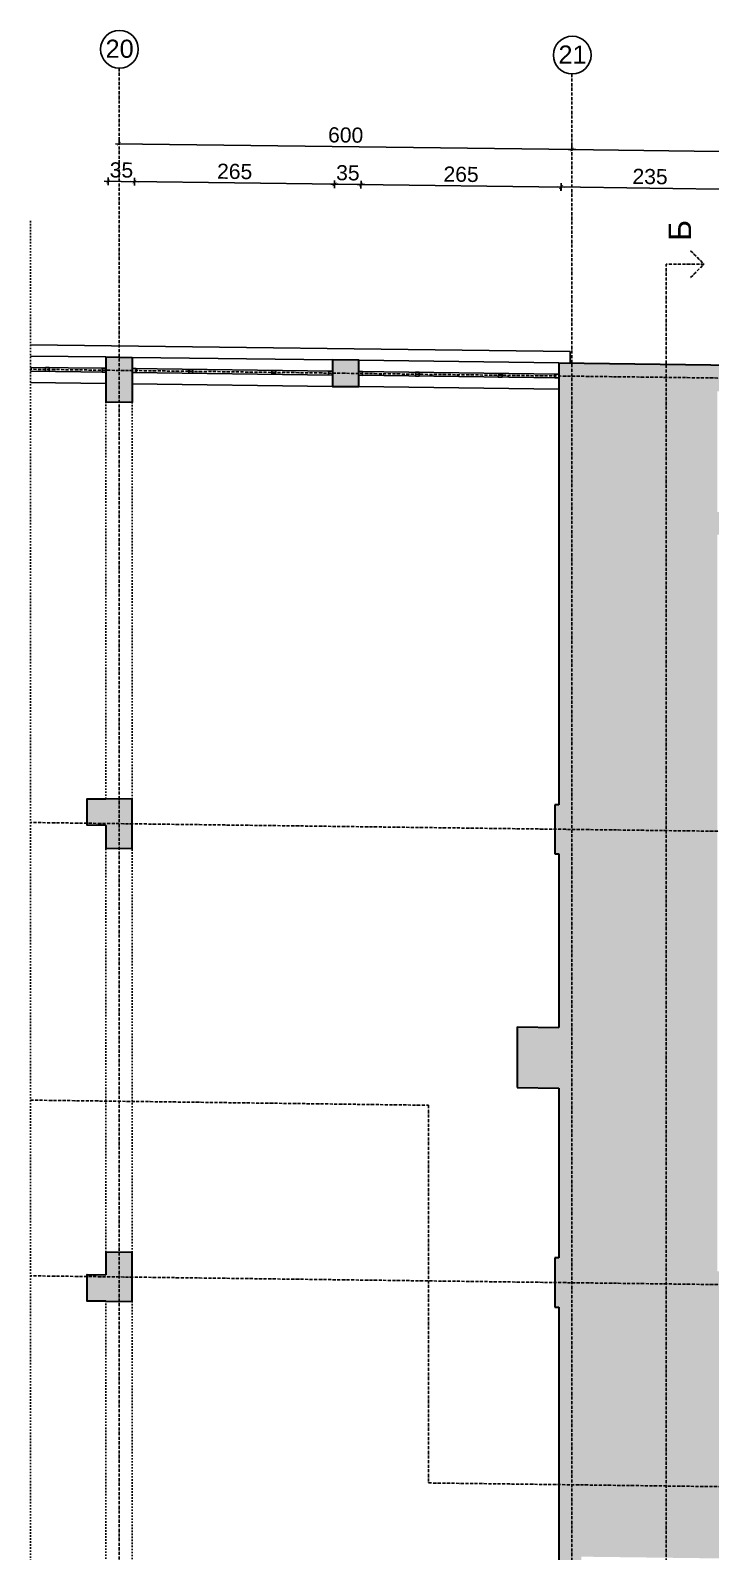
# Model space of a CAD drawing. Header units: inches. Extents: x -72385 to 39588, y -6525 to 66685.
# Drawn here: x -34842 to -33941, y 8411 to 10425 of the extents above; entities that cross this region are included whole.
import ezdxf

# ---------------------------------------------------------------- set-up
doc = ezdxf.new("R2010")
doc.units = ezdxf.units.IN
doc.header["$MEASUREMENT"] = 0
doc.linetypes.add('DashDot', pattern=[0.6, 0.4, -0.1, 0, -0.1])
doc.linetypes.add('Hidden', pattern=[0.4, 0.2, -0.2])
for name, color, linetype, lineweight in [('Изгледни линии', 253, 'Continuous', 25), ('Линия на разрез', 252, 'DashDot', 25), ('Надписи коти външни', 252, 'Continuous', 25), ('Надписи Оси', 252, 'Continuous', 25), ('Оси', 252, 'DashDot', 25), ('Прозорци', 251, 'Continuous', 25), ('Пунктир', 253, 'Hidden', 25), ('Разрезни линии', 7, 'Continuous', 35), ('Щрих стени', 254, 'Continuous', 25)]:
    doc.layers.add(name, color=color, linetype=linetype, lineweight=lineweight)
doc.styles.add('Arial Regular', font='arial.ttf')
doc.styles.get("Standard").update_dxf_attribs({"font": 'arial.ttf'})
doc.dimstyles.new('Annotative', dxfattribs={"dimscale": 0, "dimtxt": 20, "dimasz": 5, "dimexe": 5, "dimexo": 5, "dimgap": 5, "dimtad": 1, "dimdec": 0, "dimzin": 0, "dimdsep": 46, "dimtxsty": 'Standard', "dimblk": 'ARCHTICK', "dimcen": 5, "dimdle": 5, "dimadec": 0, "dimazin": 0, "dimtfac": 1, "dimtdec": 0, "dimtofl": 0, "dimtmove": 0, "dimatfit": 3, "dimldrblk": 'ARCHTICK', "dimfxl": 5, "dimfxlon": 1, "dimtolj": 1, "dimtzin": 0, "dimarcsym": 1})

# ---------------------------------------------------------------- blocks, each defined once
blk = doc.blocks.new('_ArchTick')
at = {"color": 0, "linetype": 'ByBlock', "const_width": 0.15}
blk.add_lwpolyline([(-0.5, -0.5), (0.5, 0.5)], dxfattribs=at)
blk = doc.blocks.new('*D6894')
at = {"layer": 'Defpoints', "color": 0, "ltscale": 50, "transparency": 16777216}
for p in [(-34704.4, 10224.9), (-34742.3, 9992.9), (-34707.3, 9992.4)]:
    blk.add_point(p, dxfattribs=at)
at = {"layer": 'Надписи коти външни', "color": 0, "lineweight": -2, "ltscale": 50, "transparency": 16777216}
for p, q in [((-34739.4, 10220.3), (-34739.3, 10230.3)), ((-34704.4, 10219.9), (-34704.3, 10229.9)), ((-34744.4, 10225.4), (-34699.4, 10224.8))]:
    blk.add_line(p, q, dxfattribs=at)
at = {"layer": 'Надписи коти външни', "color": 0, "lineweight": -2, "ltscale": 50, "transparency": 16777216, "xscale": 5, "yscale": 5, "zscale": 5}
for p, rotation in [((-34739.4, 10225.3), 179.2706286525344), ((-34704.4, 10224.9), 359.2706286525344)]:
    blk.add_blockref('_ArchTick', p, dxfattribs=dict(at, rotation=rotation))
at = {"layer": 'Надписи коти външни', "color": 0, "ltscale": 50, "transparency": 16777216, "insert": (-34721.7, 10240.3), "char_height": 20, "attachment_point": 5, "rotation": 359.2706}
blk.add_mtext('\\A1;35', dxfattribs=at)
blk = doc.blocks.new('*D6895')
at = {"layer": 'Defpoints', "color": 0, "ltscale": 50, "transparency": 16777216}
for p in [(-34439.4, 10221.5), (-34707.3, 9992.4), (-34442.3, 9989)]:
    blk.add_point(p, dxfattribs=at)
at = {"layer": 'Надписи коти външни', "color": 0, "lineweight": -2, "ltscale": 50, "transparency": 16777216}
for p, q in [((-34704.4, 10219.9), (-34704.3, 10229.9)), ((-34709.4, 10225), (-34434.4, 10221.5)), ((-34439.4, 10216.5), (-34439.3, 10226.5))]:
    blk.add_line(p, q, dxfattribs=at)
at = {"layer": 'Надписи коти външни', "color": 0, "lineweight": -2, "ltscale": 50, "transparency": 16777216, "xscale": 5, "yscale": 5, "zscale": 5}
for p, rotation in [((-34704.4, 10224.9), 179.2706286525486), ((-34439.4, 10221.5), 359.2706286525486)]:
    blk.add_blockref('_ArchTick', p, dxfattribs=dict(at, rotation=rotation))
at = {"layer": 'Надписи коти външни', "color": 0, "ltscale": 50, "transparency": 16777216, "insert": (-34571.7, 10238.4), "char_height": 20, "attachment_point": 5, "rotation": 359.2706}
blk.add_mtext('\\A1;265', dxfattribs=at)
blk = doc.blocks.new('*D6896')
at = {"layer": 'Defpoints', "color": 0, "ltscale": 50, "transparency": 16777216}
for p in [(-34404.4, 10221.1), (-34442.3, 9989), (-34407.3, 9988.6)]:
    blk.add_point(p, dxfattribs=at)
at = {"layer": 'Надписи коти външни', "color": 0, "lineweight": -2, "ltscale": 50, "transparency": 16777216}
for p, q in [((-34444.4, 10221.6), (-34399.4, 10221)), ((-34439.4, 10216.6), (-34439.3, 10226.6)), ((-34404.4, 10216.1), (-34404.3, 10226.1))]:
    blk.add_line(p, q, dxfattribs=at)
at = {"layer": 'Надписи коти външни', "color": 0, "lineweight": -2, "ltscale": 50, "transparency": 16777216, "xscale": 5, "yscale": 5, "zscale": 5}
for p, rotation in [((-34439.4, 10221.6), 179.2706286525403), ((-34404.4, 10221.1), 359.2706286525403)]:
    blk.add_blockref('_ArchTick', p, dxfattribs=dict(at, rotation=rotation))
at = {"layer": 'Надписи коти външни', "color": 0, "ltscale": 50, "transparency": 16777216, "insert": (-34421.7, 10236.6), "char_height": 20, "attachment_point": 5, "rotation": 359.2706}
blk.add_mtext('\\A1;35', dxfattribs=at)
blk = doc.blocks.new('*D6897')
at = {"layer": 'Defpoints', "color": 0, "ltscale": 50, "transparency": 16777216}
for p in [(-34139.4, 10217.7), (-34407.3, 9988.6), (-34142.3, 9985.2)]:
    blk.add_point(p, dxfattribs=at)
at = {"layer": 'Надписи коти външни', "color": 0, "lineweight": -2, "ltscale": 50, "transparency": 16777216}
for p, q in [((-34409.4, 10221.1), (-34134.4, 10217.6)), ((-34404.4, 10216.1), (-34404.3, 10226.1)), ((-34139.4, 10212.7), (-34139.3, 10222.7))]:
    blk.add_line(p, q, dxfattribs=at)
at = {"layer": 'Надписи коти външни', "color": 0, "lineweight": -2, "ltscale": 50, "transparency": 16777216, "xscale": 5, "yscale": 5, "zscale": 5}
for p, rotation in [((-34404.4, 10221.1), 179.2706286525478), ((-34139.4, 10217.7), 359.2706286525478)]:
    blk.add_blockref('_ArchTick', p, dxfattribs=dict(at, rotation=rotation))
at = {"layer": 'Надписи коти външни', "color": 0, "ltscale": 50, "transparency": 16777216, "insert": (-34271.7, 10234.6), "char_height": 20, "attachment_point": 5, "rotation": 359.2706}
blk.add_mtext('\\A1;265', dxfattribs=at)
blk = doc.blocks.new('*D6899')
at = {"layer": 'Defpoints', "color": 0, "ltscale": 50, "transparency": 16777216}
for p in [(-33904.1, 10214.7), (-34142.3, 9985.2), (-33907.3, 9981.9)]:
    blk.add_point(p, dxfattribs=at)
at = {"layer": 'Надписи коти външни', "color": 0, "lineweight": -2, "ltscale": 50, "transparency": 16777216}
for p, q in [((-34144.1, 10218.1), (-33899.1, 10214.7)), ((-34139.1, 10213.1), (-34139, 10223.1)), ((-33904.1, 10209.7), (-33904, 10219.7))]:
    blk.add_line(p, q, dxfattribs=at)
at = {"layer": 'Надписи коти външни', "color": 0, "lineweight": -2, "ltscale": 50, "transparency": 16777216, "xscale": 5, "yscale": 5, "zscale": 5}
for p, rotation in [((-34139.1, 10218.1), 179.1930457232294), ((-33904.1, 10214.7), 359.1930457232294)]:
    blk.add_blockref('_ArchTick', p, dxfattribs=dict(at, rotation=rotation))
at = {"layer": 'Надписи коти външни', "color": 0, "ltscale": 50, "transparency": 16777216, "insert": (-34021.3, 10231.6), "char_height": 20, "attachment_point": 5, "rotation": 359.193}
blk.add_mtext('\\A1;235', dxfattribs=at)
blk = doc.blocks.new('*D6901')
at = {"layer": 'Defpoints', "color": 0, "ltscale": 50, "transparency": 16777216}
for p in [(-34124.8, 10267.5), (-34124.8, 10267.5), (-33239.8, 10256.3)]:
    blk.add_point(p, dxfattribs=at)
at = {"layer": 'Надписи коти външни', "color": 0, "lineweight": -2, "ltscale": 50, "transparency": 16777216}
for p, q in [((-34124.8, 10267.5), (-34124.8, 10272.5)), ((-33234.8, 10256.2), (-34129.8, 10267.6)), ((-33239.8, 10256.3), (-33239.8, 10261.3))]:
    blk.add_line(p, q, dxfattribs=at)
at = {"layer": 'Надписи коти външни', "color": 0, "lineweight": -2, "ltscale": 50, "transparency": 16777216, "xscale": 5, "yscale": 5, "zscale": 5}
for p, rotation in [((-34124.8, 10267.5), 179.2706286525471), ((-33239.8, 10256.3), 359.2706286525471)]:
    blk.add_blockref('_ArchTick', p, dxfattribs=dict(at, rotation=rotation))
at = {"layer": 'Надписи коти външни', "color": 0, "ltscale": 50, "transparency": 16777216, "insert": (-33682.1, 10277.1), "char_height": 20, "attachment_point": 5, "rotation": 359.2706}
blk.add_mtext('\\A1;885', dxfattribs=at)
blk = doc.blocks.new('*D6902')
at = {"layer": 'Defpoints', "color": 0, "ltscale": 50, "transparency": 16777216}
for p in [(-34724.8, 10275.2), (-34724.8, 10275.2), (-34124.8, 10267.5)]:
    blk.add_point(p, dxfattribs=at)
at = {"layer": 'Надписи коти външни', "color": 0, "lineweight": -2, "ltscale": 50, "transparency": 16777216}
for p, q in [((-34119.8, 10267.5), (-34729.8, 10275.2)), ((-34724.8, 10275.2), (-34724.8, 10280.2)), ((-34124.8, 10267.5), (-34124.8, 10272.5))]:
    blk.add_line(p, q, dxfattribs=at)
at = {"layer": 'Надписи коти външни', "color": 0, "lineweight": -2, "ltscale": 50, "transparency": 16777216, "xscale": 5, "yscale": 5, "zscale": 5}
for p, rotation in [((-34724.8, 10275.2), 179.2706286525994), ((-34124.8, 10267.5), 359.2706286525993)]:
    blk.add_blockref('_ArchTick', p, dxfattribs=dict(at, rotation=rotation))
at = {"layer": 'Надписи коти външни', "color": 0, "ltscale": 50, "transparency": 16777216, "insert": (-34424.6, 10286.6), "char_height": 20, "attachment_point": 5, "rotation": 359.2706}
blk.add_mtext('\\A1;600', dxfattribs=at)

msp = doc.modelspace()

# ---------------------------------------------------------------- hatches: boundary and pattern name
at = {"layer": 'Щрих стени', "ltscale": 10}
h = msp.add_hatch(color=256, dxfattribs=at)
h.dxf.hatch_style = 1
h.paths.add_polyline_path([(-33642.3, 9378.8), (-33717.3, 9379.8), (-33717.3, 9344.8), (-33642.3, 9343.8)])
h.paths.add_polyline_path([(-34407.3, 9988.6), (-34442.3, 9989), (-34442.3, 9954), (-34407.3, 9953.6)])
h.paths.add_polyline_path([(-34707.3, 9992.4), (-34742.3, 9992.9), (-34742.3, 9932.9), (-34707.3, 9932.4)])
h.paths.add_polyline_path([(-34707.3, 9407.4), (-34742.3, 9407.8), (-34767.3, 9408.1), (-34767.3, 9373.1), (-34742.3, 9372.8), (-34742.3, 9342.8), (-34707.3, 9342.4)])
h.paths.add_polyline_path([(-34707.3, 8807.3), (-34742.3, 8807.8), (-34742.3, 8777.8), (-34767.3, 8778.1), (-34767.3, 8743.1), (-34742.3, 8742.8), (-34707.3, 8742.3)])
h.paths.add_polyline_path([(-34707.3, 8217.3), (-34742.3, 8217.7), (-34742.3, 8157.7), (-34707.3, 8157.3)])
h.paths.add_polyline_path([(-34407.3, 8188.5), (-34442.3, 8188.9), (-34442.3, 8153.9), (-34407.3, 8153.4)])
h = msp.add_hatch(color=256, dxfattribs=at)
h.dxf.hatch_style = 1
h.paths.add_polyline_path([(-33422.3, 9781), (-33662.3, 9784.1), (-33662.3, 9944.1), (-33257.3, 9939), (-33257.3, 9638.9), (-33222.3, 9638.5), (-33222.3, 9973.5), (-33717.3, 9979.8), (-33717.3, 9964.8), (-33742.3, 9965.1), (-33742.3, 9945.1), (-33692.3, 9944.5), (-33692.3, 9784.5), (-33932.3, 9787.5), (-33932.3, 9947.5), (-33882.3, 9946.9), (-33882.3, 9966.9), (-33907.3, 9967.2), (-33907.3, 9982.2), (-34142.3, 9985.2), (-34142.3, 9400.2), (-34147.3, 9400.2), (-34147.3, 9335.2), (-34142.3, 9335.2), (-34142.3, 9105.2), (-34197.3, 9105.9), (-34197.3, 9025.8), (-34142.3, 9025.1), (-34142.3, 8800.1), (-34147.3, 8800.2), (-34147.3, 8735.2), (-34142.3, 8735.1), (-34142.3, 8150.1), (-34107.3, 8149.6), (-34107.3, 8209.6), (-34112.3, 8209.7), (-34112.3, 8404.7), (-33842.3, 8401.3), (-33842.3, 8181.3), (-33842.3, 8146.3), (-33807.3, 8145.8), (-33807.3, 8180.8), (-33812.3, 8180.9), (-33812.3, 8400.9), (-33337.3, 8394.8), (-33337.3, 8379.8), (-33257.3, 8378.8), (-33257.3, 8173.8), (-33542.3, 8177.4), (-33542.3, 8142.4), (-33222.3, 8138.4), (-33222.3, 8403.4), (-33207.3, 8403.2), (-33207.3, 8423.2), (-33812.3, 8430.9), (-33812.3, 8750.9), (-33207.3, 8743.2), (-33207.3, 8763.2), (-33222.3, 8763.4), (-33222.3, 9498.5), (-33257.3, 9498.9), (-33257.3, 8773.9), (-33422.3, 8776)])
h.paths.add_polyline_path([(-33932.3, 9757.5), (-33452.3, 9751.4), (-33452.3, 8776.3), (-33932.3, 8782.5)], flags=16)
h.paths.add_polyline_path([(-33717.3, 9379.8), (-33642.3, 9378.8), (-33642.3, 9343.8), (-33717.3, 9344.8)], flags=0)
h.paths.add_polyline_path([(-33642.3, 9378.8), (-33717.3, 9379.8), (-33717.3, 9344.8), (-33642.3, 9343.8)], flags=0)

# ---------------------------------------------------------------- linework, layer by layer
at = {"layer": 'Изгледни линии', "ltscale": 50}
for p, q in [((-34127.3, 10000), (-34842.3, 10009.1)), ((-34842.3, 9994.1), (-34742.3, 9992.9)), ((-34707.3, 9992.4), (-34442.3, 9989)), ((-34407.3, 9988.6), (-34142.3, 9985.2)), ((-34127.3, 10000), (-34127.3, 9985)), ((-34842.3, 9959.1), (-34742.3, 9957.9)), ((-34707.3, 9957.4), (-34442.3, 9954)), ((-34407.3, 9953.6), (-34142.3, 9950.2))]:
    msp.add_line(p, q, dxfattribs=at)
at = {"layer": 'Линия на разрез', "ltscale": 10}
for p, q in [((-33967.6, 10133.4), (-33949.9, 10115.8)), ((-33999.9, 8148.3), (-33999.9, 10115.8)), ((-33949.9, 10115.8), (-33999.9, 10115.8)), ((-33967.6, 10098.1), (-33949.9, 10115.8))]:
    msp.add_line(p, q, dxfattribs=at)
msp.add_lwpolyline([(-34842.3, 9009.1), (-34314.8, 9002.3), (-34314.8, 8502.3), (-33059.7, 8486.3), (-33059.1, 8536.6)], dxfattribs=at)
at = {"layer": 'Надписи Оси', "ltscale": 50}
for centre in [(-34724.4, 10400.2), (-34124.4, 10392.5)]:
    msp.add_circle(centre, 25, dxfattribs=at)
at = {"layer": 'Оси', "ltscale": 10}
for p, q in [((-34724.8, 10375.2), (-34724.8, 7775)), ((-34124.8, 10367.5), (-34124.8, 7767.3)), ((-32839.8, 9951.1), (-34842.3, 9976.6)), ((-32839.8, 9351.1), (-34842.3, 9376.6))]:
    msp.add_line(p, q, dxfattribs=at)
msp.add_lwpolyline([(-32839.8, 8751), (-34842.3, 8776.5)], dxfattribs=at)
at = {"layer": 'Прозорци', "ltscale": 50}
for p, q in [((-34842.3, 9979.1), (-34742.3, 9977.9)), ((-34842.3, 9974.1), (-34742.3, 9972.9)), ((-34707.3, 9977.4), (-34442.3, 9974)), ((-34707.3, 9972.4), (-34442.3, 9969)), ((-34407.3, 9973.6), (-34142.3, 9970.2)), ((-34407.3, 9968.6), (-34142.3, 9965.2))]:
    msp.add_line(p, q, dxfattribs=at)
for points in [[(-34822.4, 9973.9), (-34817.4, 9973.8), (-34817.3, 9978.8), (-34822.3, 9978.9), (-34822.4, 9973.9)], [(-34747.4, 9972.9), (-34742.4, 9972.9), (-34742.3, 9977.9), (-34747.3, 9977.9), (-34747.4, 9972.9)], [(-34707.3, 9972.4), (-34702.3, 9972.4), (-34702.3, 9977.4), (-34707.3, 9977.4), (-34707.3, 9972.4)], [(-34632.3, 9971.5), (-34627.3, 9971.4), (-34627.3, 9976.4), (-34632.3, 9976.5), (-34632.3, 9971.5)], [(-34522.4, 9970.1), (-34517.4, 9970), (-34517.3, 9975), (-34522.3, 9975.1), (-34522.4, 9970.1)], [(-34447.4, 9969.1), (-34442.4, 9969), (-34442.3, 9974), (-34447.3, 9974.1), (-34447.4, 9969.1)], [(-34407.3, 9968.6), (-34402.3, 9968.5), (-34402.3, 9973.5), (-34407.3, 9973.6), (-34407.3, 9968.6)], [(-34332.3, 9967.6), (-34327.3, 9967.6), (-34327.3, 9972.6), (-34332.3, 9972.6), (-34332.3, 9967.6)], [(-34222.4, 9966.2), (-34217.4, 9966.2), (-34217.3, 9971.2), (-34222.3, 9971.2), (-34222.4, 9966.2)], [(-34147.4, 9965.3), (-34142.4, 9965.2), (-34142.3, 9970.2), (-34147.3, 9970.3), (-34147.4, 9965.3)]]:
    msp.add_lwpolyline(points, dxfattribs=at)
at = {"layer": 'Пунктир', "ltscale": 10}
for p, q in [((-34842.3, 8087.1), (-34842.3, 10173.1)), ((-34742.3, 9407.8), (-34742.3, 9932.9)), ((-34707.3, 9407.4), (-34707.3, 9932.4)), ((-34742.3, 8807.8), (-34742.3, 9342.8)), ((-34707.3, 8807.3), (-34707.3, 9342.4)), ((-34742.3, 8217.7), (-34742.3, 8742.8)), ((-34707.3, 8217.3), (-34707.3, 8742.3))]:
    msp.add_line(p, q, dxfattribs=at)
at = {"layer": 'Разрезни линии', "ltscale": 50}
for p, q in [((-34742.3, 9992.9), (-34707.3, 9992.4)), ((-34742.3, 9992.9), (-34742.3, 9932.9)), ((-34707.3, 9992.4), (-34707.3, 9932.4)), ((-34142.3, 9985.2), (-33907.3, 9982.2)), ((-34142.3, 9985.2), (-34142.3, 9400.2)), ((-34707.3, 9932.4), (-34742.3, 9932.9)), ((-34142.3, 9400.2), (-34147.3, 9400.2)), ((-34147.3, 9400.2), (-34147.3, 9335.2)), ((-34147.3, 9335.2), (-34142.3, 9335.2)), ((-34142.3, 9335.2), (-34142.3, 9105.2)), ((-34197.3, 9105.9), (-34197.3, 9025.8)), ((-34197.3, 9105.9), (-34142.3, 9105.2)), ((-34197.3, 9025.8), (-34142.3, 9025.1)), ((-34142.3, 9025.1), (-34142.3, 8800.1)), ((-34142.3, 8800.1), (-34147.3, 8800.2)), ((-34147.3, 8800.2), (-34147.3, 8735.2)), ((-34147.3, 8735.2), (-34142.3, 8735.1)), ((-34142.3, 8735.1), (-34142.3, 8150.1))]:
    msp.add_line(p, q, dxfattribs=at)
msp.add_lwpolyline([(-34442.3, 9989), (-34442.3, 9954), (-34407.3, 9953.6), (-34407.3, 9988.6)], close=True, dxfattribs=at)
for points in [[(-34742.3, 9372.8), (-34742.3, 9372.8), (-34767.3, 9373.1), (-34767.3, 9408.1), (-34742.3, 9407.8)], [(-34742.3, 9372.8), (-34742.3, 9342.8), (-34707.3, 9342.4), (-34707.3, 9407.4), (-34742.3, 9407.8)], [(-34742.3, 8742.8), (-34707.3, 8742.3), (-34707.3, 8807.3), (-34742.3, 8807.8), (-34742.3, 8777.8)], [(-34742.3, 8742.8), (-34742.3, 8742.8), (-34767.3, 8743.1), (-34767.3, 8778.1), (-34742.3, 8777.8)]]:
    msp.add_lwpolyline(points, dxfattribs=at)

# ---------------------------------------------------------------- texts
at = {"layer": 'Линия на разрез', "ltscale": 10, "insert": (-33996.9, 10146.7), "char_height": 30, "width": 270.734, "attachment_point": 1, "rotation": 90, "style": 'Arial Regular'}
msp.add_mtext('Б', dxfattribs=at)
at = {"layer": 'Надписи Оси', "ltscale": 100, "char_height": 24, "width": 27.213, "attachment_point": 1, "style": 'Arial Regular'}
for s, insert in [('\\pxqc;20', (-34737.7, 10412.9)), ('\\pxqc;21', (-34137.7, 10405.2))]:
    msp.add_mtext(s, dxfattribs=dict(at, insert=insert))

# ---------------------------------------------------------------- dimensions: what is measured, and where the dimension line sits
at = {"layer": 'Надписи коти външни', "ltscale": 50}
for p1, p2, distance, picture, middle in [((-34124.8, 10267.5), (-34724.8, 10275.2), 0, '*D6902', (-34424.6, 10286.6)), ((-33239.8, 10256.3), (-34124.8, 10267.5), 0, '*D6901', (-33682.1, 10277.1)), ((-34707.3, 9992.4), (-34442.3, 9989), 232.5, '*D6895', (-34571.7, 10238.4)), ((-34407.3, 9988.6), (-34142.3, 9985.2), 232.5, '*D6897', (-34271.7, 10234.6)), ((-34142.3, 9985.2), (-33907.3, 9981.9), 232.9, '*D6899', (-34021.3, 10231.6))]:
    dim = msp.add_aligned_dim(p1=p1, p2=p2, distance=distance, dimstyle='Annotative', override={"dimscale": 0, "dimtix": 0, "dimtofl": 0, "dimtmove": 0, "dimatfit": 3}, dxfattribs=at)
    dim.commit()
    dim.dimension.update_dxf_attribs({"geometry": picture, "text_midpoint": middle})
for base, p1, p2, picture, middle in [((-34704.4, 10224.9), (-34742.3, 9992.9), (-34707.3, 9992.4), '*D6894', (-34721.9, 10225.1)), ((-34404.4, 10221.1), (-34442.3, 9989), (-34407.3, 9988.6), '*D6896', (-34421.9, 10221.3))]:
    dim = msp.add_linear_dim(base=base, p1=p1, p2=p2, angle=359.2706, dimstyle='Annotative', override={"dimscale": 0, "dimtix": 0, "dimtofl": 0, "dimtmove": 0, "dimatfit": 3}, dxfattribs=at)
    dim.commit()
    dim.dimension.update_dxf_attribs({"geometry": picture, "text_midpoint": middle, "dimtype": 129})

doc.saveas('drawing.dxf')
